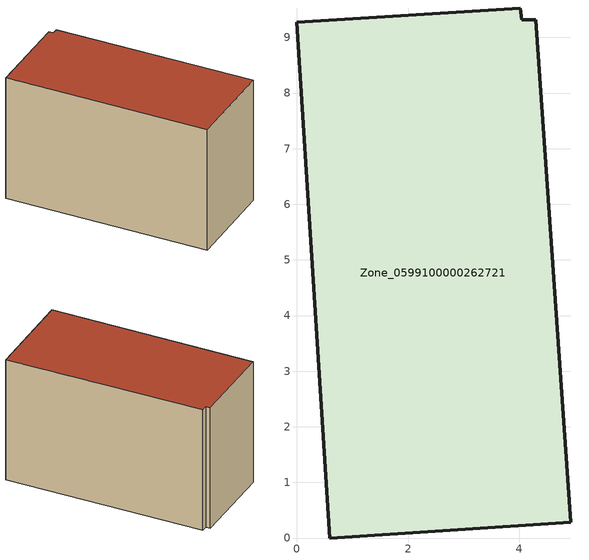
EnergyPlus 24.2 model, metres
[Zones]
Zone_0599100000262721
 floor ground (C_G): 4.04,9.32 4.29,9.32 4.92,0.29 0.58,0 0,9.27 4.01,9.53 z0
 wall outside (C_F): 0.58,0 4.92,0.29 4.29,9.32 4.04,9.32 4.01,9.53 0,9.27 0.58,0 z0:5.87
 roof outside (C_R): 4.29,9.32 4.04,9.32 4.01,9.53 0,9.27 0.58,0 4.92,0.29 z5.87
[BUILDING]
Pand.0599100000262721: North Axis=0; Terrain=City; Loads Convergence Tolerance Value=0.04; Temperature Convergence Tolerance Value=0.4; Solar Distribution=FullExterior; Maximum Number of Warmup Days=25; Minimum Number of Warmup Days=1
[Site:Location]
Rotterdam.The.Hague.AP_ZH_NLD Design_Conditions: Latitude=51.96; Longitude=4.45; Time Zone=1; Elevation=-4.5
[SITE:GROUNDTEMPERATURE:BUILDINGSURFACE]
18, 18, 18, 18, 18, 18, 18, 18, 18, 18, 18, 18
[MATERIAL] Thermal Absorptance=0.9; Solar Absorptance=0.7; Visible Absorptance=0.7
Name | Roughness | Thickness | Conductivity | Density | Specific Heat
G.TI.1946-1964 | MediumSmooth | 0.15 | 1 | 540 | 1210
F.TI.1946-1964 | Rough | 0.3 | 0.857143 | 1920 | 840
R.TI.1946-1964 | MediumRough | 0.2 | 0.277778 | 1500 | 1000
[CONSTRUCTION]
C_G: G.TI.1946-1964
C_F: F.TI.1946-1964
C_R: R.TI.1946-1964
[ZONE]
Zone_0599100000262721: Type=1; Multiplier=1; Ceiling Height=Autocalculate; Volume=Autocalculate; Floor Area=autocalculate; Part of Total Floor Area=Yes
[ZONEINFILTRATION:DESIGNFLOWRATE]
Infil_Zone_0599100000262721: Zone or ZoneList or Space or SpaceList=Zone_0599100000262721; Schedule=AlwaysOn; Design Flow Rate Calculation Method=Flow/Area; Flow Rate per Floor Area=0.003; Constant Term Coefficient=1; Temperature Term Coefficient=0; Velocity Term Coefficient=0; Velocity Squared Term Coefficient=0
[HVACTEMPLATE:ZONE:IDEALLOADSAIRSYSTEM]
Zone_0599100000262721: Maximum Heating Supply Air Temperature=50; Minimum Cooling Supply Air Temperature=13; Maximum Heating Supply Air Humidity Ratio=0.0156; Minimum Cooling Supply Air Humidity Ratio=0.0077; Heating Limit=NoLimit; Cooling Limit=NoLimit; Dehumidification Control Type=ConstantSensibleHeatRatio; Cooling Sensible Heat Ratio=0.7; Dehumidification Setpoint=60; Humidification Control Type=None; Humidification Setpoint=30; Outdoor Air Method=None; Outdoor Air Flow Rate per Person=0.00944; Outdoor Air Flow Rate per Zone Floor Area=0; Outdoor Air Flow Rate per Zone=0; Demand Controlled Ventilation Type=None; Outdoor Air Economizer Type=NoEconomizer; Heat Recovery Type=None; Sensible Heat Recovery Effectiveness=0.7; Latent Heat Recovery Effectiveness=0.65
[ZONECONTROL:THERMOSTAT]
ThermostatControl_Zone_0599100000262721: Zone or ZoneList=Zone_0599100000262721; Control Type Schedule=DualSetpointControlType; Control 1=Thermostat_Zone_0599100000262721; Temperature Difference Between Cutout And Setpoint=0
[THERMOSTATSETPOINT:DUALSETPOINT]
Thermostat_Zone_0599100000262721: Heating Setpoint Temperature Schedule=HeatingSetpoint_Zone_0599100000262721; Cooling Setpoint Temperature Schedule=CoolingSetpoint_Zone_0599100000262721
[SCHEDULE:COMPACT]
HeatingSetpoint_Zone_0599100000262721: Through: 12/31, For: AllDays, Until: 24:00, 21
CoolingSetpoint_Zone_0599100000262721: Through: 12/31, For: AllDays, Until: 24:00, 24
DualSetpointControlType: Through: 12/31, For: AllDays, Until: 24:00, 4
AlwaysOn: Through: 12/31, For: AllDays, Until: 24:00, 1
